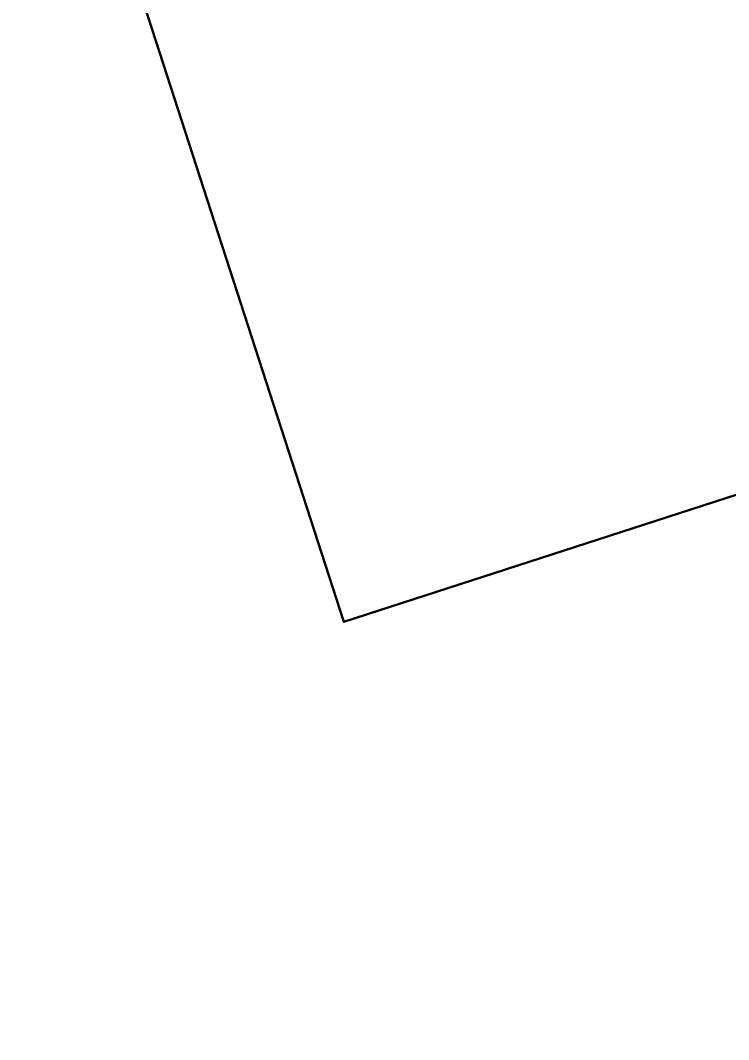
# Model space of a CAD drawing. Header units: millimetres. Extents: x -360149 to 682031, y -35655 to 209517.
# Drawn here: x 75410.1 to 75464.8, y 106290.8 to 106369.4 of the extents above; entities that cross this region are included whole.
import ezdxf
from ezdxf import colors
from ezdxf.entities.mleader import LeaderData, LeaderLine
from ezdxf.math import Vec2, Vec3

# ---------------------------------------------------------------- set-up
doc = ezdxf.new("R2010")
doc.units = ezdxf.units.MM
doc.header["$MEASUREMENT"] = 0
doc.layers.get('0').update_dxf_attribs({"color": 250, "lineweight": 9})
for name, color, linetype, lineweight in [('АР_Колонны', 250, 'Continuous', 30), ('АР_Колонны Штрих', 250, 'Continuous', 5), ('АР_Отметки', 250, 'Continuous', 15), ('АР_стены', 250, 'Continuous', 30), ('АР_Сущ Несущая стена', 216, 'Continuous', 30)]:
    doc.layers.add(name, color=color, linetype=linetype, lineweight=lineweight)
doc.styles.add('ISOCPEUR', font='isocpeur.ttf', dxfattribs={"width": 0.7})

# ---------------------------------------------------------------- blocks, each defined once
blk = doc.blocks.new('_DotSmall')
at = {"color": 0, "linetype": 'ByBlock', "const_width": 0.5}
blk.add_lwpolyline([(-0.0625, 0, 1), (0.0625, 0, 1)], format="xyb", close=True, dxfattribs=at)
blk = doc.blocks.new('A$Cb1ac1438')
at = {"layer": 'АР_Колонны Штрих', "ltscale": 100}
h = blk.add_hatch(dxfattribs=at)
h.set_pattern_fill('ANSI35', color=256, scale=500, angle=-72.0645431068729)
h.set_pattern_definition([(332.9354568931271, (-256735.9129927806, 917047.4838722233), (56.87424014611736, 111.3118179161664), []), (332.9354568931271, (-256708.6942039412, 916963.3908433332), (56.87424014611736, 111.3118179161664), [156.25, -31.25, 0, -31.25])])
h.paths.add_polyline_path([(173.2168417862558, -6154.528628895481), (50.03866453003138, -5773.967021993492), (-330.5229423719575, -5897.145199249746), (-207.3447651157039, -6277.70680615172)])
at = {"layer": 'АР_Колонны', "ltscale": 100}
blk.add_lwpolyline([(50.03866453003138, -5773.967021993492), (173.2168417862558, -6154.528628895481), (-207.3447651157039, -6277.70680615172), (-330.5229423719575, -5897.145199249746)], close=True, dxfattribs=at)

msp = doc.modelspace()

# ---------------------------------------------------------------- linework, layer by layer
at = {"layer": 'АР_Сущ Несущая стена', "lineweight": 18, "ltscale": 100}
msp.add_arc((72770.17612167158, 115484.9159482658), 9778.654617052323, 272.5925479651556, 356.6353913737287, dxfattribs=at)

# ---------------------------------------------------------------- block references
at = {"layer": 'АР_стены', "color": 51, "ltscale": 100, "true_color": 0xf8f6b0}
msp.add_blockref('A$Cb1ac1438', (75642.39691995172, 112600.6824583522), dxfattribs=at)

# ---------------------------------------------------------------- leaders
at = {"layer": 'АР_Отметки'}
ml = msp.add_multileader_mtext('Standard', dxfattribs=at)
ml.set_content('Л.4', color=256, style='ISOCPEUR')
ml.set_leader_properties(color=256, linetype='Continuous', lineweight=-1)
ml.set_arrow_properties(name='DOTSMALL')
ml.build(insert=Vec2(0, 0))
ml.multileader.update_dxf_attribs({"has_text_frame": 1, "text_left_attachment_type": 4, "text_right_attachment_type": 4, "dogleg_length": 100, "arrow_head_size": 180})
ctx = ml.context
ctx.base_point, ctx.char_height, ctx.arrow_head_size, ctx.landing_gap_size, ctx.plane_origin = Vec3(82551.88361877995, 129862.5586691831), 250, 180, 50, Vec3(110672.3311237746, 117704.8992180973)
ctx.left_attachment, ctx.right_attachment = 4, 4
notes = []
notes.append((ctx, [(0, (0, 0, 0), (0, 0), (1, 0), 1, [])]))
ctx.mtext.insert, ctx.mtext.width, ctx.mtext.line_spacing_style, ctx.mtext.flow_direction = Vec3(82601.88361877995, 130195.8920025164), 852.6970314602484, 2, 5
ml = msp.add_multileader_mtext('Standard', dxfattribs=at)
ml.set_content('Л.4', color=256, style='ISOCPEUR')
ml.set_leader_properties(color=256, linetype='Continuous', lineweight=-1)
ml.set_arrow_properties(name='DOTSMALL')
ml.build(insert=Vec2(0, 0))
ml.multileader.update_dxf_attribs({"has_text_frame": 1, "text_left_attachment_type": 4, "text_right_attachment_type": 4, "dogleg_length": 100, "arrow_head_size": 180})
ctx = ml.context
ctx.base_point, ctx.char_height, ctx.arrow_head_size, ctx.landing_gap_size, ctx.plane_origin = Vec3(492034.935902789, 129862.5586691835), 250, 180, 50, Vec3(520155.3834077836, 117704.8992180977)
ctx.left_attachment, ctx.right_attachment = 4, 4
notes.append((ctx, [(0, (0, 0, 0), (0, 0), (1, 0), 1, [])]))
ctx.mtext.insert, ctx.mtext.width, ctx.mtext.line_spacing_style, ctx.mtext.flow_direction = Vec3(492084.935902789, 130195.8920025169), 852.6970314602484, 2, 5
ml = msp.add_multileader_mtext('Standard', dxfattribs=at)
ml.set_content('Л.4', color=256, style='ISOCPEUR')
ml.set_leader_properties(color=256, linetype='Continuous', lineweight=-1)
ml.set_arrow_properties(name='DOTSMALL')
ml.build(insert=Vec2(0, 0))
ml.multileader.update_dxf_attribs({"has_text_frame": 1, "text_left_attachment_type": 4, "text_right_attachment_type": 4, "dogleg_length": 100, "arrow_head_size": 180})
ctx = ml.context
ctx.base_point, ctx.char_height, ctx.arrow_head_size, ctx.landing_gap_size, ctx.plane_origin = Vec3(219490.0396342473, 129862.5586691831), 250, 180, 50, Vec3(247610.4871392419, 117704.8992180973)
ctx.left_attachment, ctx.right_attachment = 4, 4
notes.append((ctx, [(0, (0, 0, 0), (0, 0), (1, 0), 1, [])]))
ctx.mtext.insert, ctx.mtext.width, ctx.mtext.line_spacing_style, ctx.mtext.flow_direction = Vec3(219540.0396342473, 130195.8920025164), 852.6970314602484, 2, 5
ml = msp.add_multileader_mtext('Standard', dxfattribs=at)
ml.set_content('+13,200', color=256, style='ISOCPEUR')
ml.set_leader_properties(color=256, linetype='Continuous', lineweight=-1)
ml.set_arrow_properties(name='DOTSMALL')
ml.build(insert=Vec2(0, 0))
ml.multileader.update_dxf_attribs({"has_text_frame": 1, "text_left_attachment_type": 4, "text_right_attachment_type": 4, "dogleg_length": 100, "arrow_head_size": 180})
ctx = ml.context
ctx.base_point, ctx.char_height, ctx.arrow_head_size, ctx.landing_gap_size, ctx.plane_origin = Vec3(224688.9523004238, 129360.2024237192), 250, 180, 50, Vec3(225232.2334993228, 130163.1591693202)
ctx.left_attachment, ctx.right_attachment = 4, 4
notes.append((ctx, [(0, (0, 0, 0), (0, 0), (1, 0), 1, [])]))
ctx.mtext.insert, ctx.mtext.width, ctx.mtext.line_spacing_style, ctx.mtext.flow_direction = Vec3(224738.9523004238, 129693.5357570526), 852.6970314602484, 2, 5
ml = msp.add_multileader_mtext('Standard', dxfattribs=at)
ml.set_content('+8,400', color=256, style='ISOCPEUR')
ml.set_leader_properties(color=256, linetype='Continuous', lineweight=-1)
ml.set_arrow_properties(name='DOTSMALL')
ml.build(insert=Vec2(0, 0))
ml.multileader.update_dxf_attribs({"has_text_frame": 1, "text_left_attachment_type": 4, "text_right_attachment_type": 4, "dogleg_length": 100, "arrow_head_size": 180})
ctx = ml.context
ctx.base_point, ctx.char_height, ctx.arrow_head_size, ctx.landing_gap_size, ctx.plane_origin = Vec3(82370.95230042376, 129105.2024237192), 250, 180, 50, Vec3(82914.23349932279, 129908.1591693202)
ctx.left_attachment, ctx.right_attachment = 4, 4
notes.append((ctx, [(0, (0, 0, 0), (0, 0), (1, 0), 1, [])]))
ctx.mtext.insert, ctx.mtext.width, ctx.mtext.line_spacing_style, ctx.mtext.flow_direction = Vec3(82420.95230042376, 129438.5357570526), 852.6970314602484, 2, 5
ml = msp.add_multileader_mtext('Standard', dxfattribs=at)
ml.set_content('+7,050', color=256, style='ISOCPEUR')
ml.set_leader_properties(color=256, linetype='Continuous', lineweight=-1)
ml.set_arrow_properties(name='DOTSMALL')
ml.build(insert=Vec2(0, 0))
ml.multileader.update_dxf_attribs({"has_text_frame": 1, "text_left_attachment_type": 4, "text_right_attachment_type": 4, "dogleg_length": 100, "arrow_head_size": 180})
ctx = ml.context
ctx.base_point, ctx.char_height, ctx.arrow_head_size, ctx.landing_gap_size, ctx.plane_origin = Vec3(87665.16278836317, 129033.3647259978), 250, 180, 50, Vec3(87583.76933851396, 127765.8005338676)
ctx.left_attachment, ctx.right_attachment = 4, 4
notes.append((ctx, [(0, (0, 0, 0), (0, 0), (1, 0), 1, [])]))
ctx.mtext.insert, ctx.mtext.width, ctx.mtext.line_spacing_style, ctx.mtext.flow_direction = Vec3(87715.16278836317, 129366.6980593312), 852.6970314602484, 2, 5
ml = msp.add_multileader_mtext('Standard', dxfattribs=at)
ml.set_content('+6,300', color=256, style='ISOCPEUR')
ml.set_leader_properties(color=256, linetype='Continuous', lineweight=-1)
ml.set_arrow_properties(name='DOTSMALL')
ml.build(insert=Vec2(0, 0))
ml.multileader.update_dxf_attribs({"has_text_frame": 1, "text_left_attachment_type": 4, "text_right_attachment_type": 4, "dogleg_length": 100, "arrow_head_size": 180})
ctx = ml.context
ctx.base_point, ctx.char_height, ctx.arrow_head_size, ctx.landing_gap_size, ctx.plane_origin = Vec3(113829.7447478375, 126453.1384298479), 250, 180, 50, Vec3(122173.5671173736, 124212.2258155168)
ctx.left_attachment, ctx.right_attachment = 4, 4
notes.append((ctx, [(0, (0, 0, 0), (0, 0), (1, 0), 1, [])]))
ctx.mtext.insert, ctx.mtext.width, ctx.mtext.line_spacing_style, ctx.mtext.flow_direction = Vec3(113879.7447478375, 126786.4717631813), 852.6970314602484, 2, 5
ml = msp.add_multileader_mtext('Standard', dxfattribs=at)
ml.set_content('Л.5', color=256, style='ISOCPEUR')
ml.set_leader_properties(color=256, linetype='Continuous', lineweight=-1)
ml.set_arrow_properties(name='DOTSMALL')
ml.build(insert=Vec2(0, 0))
ml.multileader.update_dxf_attribs({"has_text_frame": 1, "text_left_attachment_type": 4, "text_right_attachment_type": 4, "dogleg_length": 100, "arrow_head_size": 180})
ctx = ml.context
ctx.base_point, ctx.char_height, ctx.arrow_head_size, ctx.landing_gap_size, ctx.plane_origin = Vec3(112375.7815591844, 126435.237933181), 250, 180, 50, Vec3(138158.6476285871, 112714.6362037459)
ctx.left_attachment, ctx.right_attachment = 4, 4
notes.append((ctx, [(0, (0, 0, 0), (0, 0), (1, 0), 1, [])]))
ctx.mtext.insert, ctx.mtext.width, ctx.mtext.line_spacing_style, ctx.mtext.flow_direction = Vec3(112425.7815591844, 126768.5712665144), 852.6970314602484, 2, 5
ml = msp.add_multileader_mtext('Standard', dxfattribs=at)
ml.set_content('+8,400', color=256, style='ISOCPEUR')
ml.set_leader_properties(color=256, linetype='Continuous', lineweight=-1)
ml.set_arrow_properties(name='DOTSMALL')
ml.build(insert=Vec2(0, 0))
ml.multileader.update_dxf_attribs({"has_text_frame": 1, "text_left_attachment_type": 4, "text_right_attachment_type": 4, "dogleg_length": 100, "arrow_head_size": 180})
ctx = ml.context
ctx.base_point, ctx.char_height, ctx.arrow_head_size, ctx.landing_gap_size, ctx.plane_origin = Vec3(113171.9531570631, 119660.7644372326), 250, 180, 50, Vec3(117140.1386928709, 126539.5102048671)
ctx.left_attachment, ctx.right_attachment = 4, 4
notes.append((ctx, [(0, (0, 0, 0), (0, 0), (1, 0), 1, [])]))
ctx.mtext.insert, ctx.mtext.width, ctx.mtext.line_spacing_style, ctx.mtext.flow_direction = Vec3(113221.9531570631, 119994.0977705659), 852.6970314602484, 2, 5
ml = msp.add_multileader_mtext('Standard', dxfattribs=at)
ml.set_content('+8,400', color=256, style='ISOCPEUR')
ml.set_leader_properties(color=256, linetype='Continuous', lineweight=-1)
ml.set_arrow_properties(name='DOTSMALL')
ml.build(insert=Vec2(0, 0))
ml.multileader.update_dxf_attribs({"has_text_frame": 1, "text_left_attachment_type": 4, "text_right_attachment_type": 4, "dogleg_length": 100, "arrow_head_size": 180})
ctx = ml.context
ctx.base_point, ctx.char_height, ctx.arrow_head_size, ctx.landing_gap_size, ctx.plane_origin = Vec3(85630.60409362851, 118954.6131159311), 250, 180, 50, Vec3(85857.8806298783, 118747.4473238165)
ctx.left_attachment, ctx.right_attachment = 4, 4
notes.append((ctx, [(0, (0, 0, 0), (0, 0), (1, 0), 1, [])]))
ctx.mtext.insert, ctx.mtext.width, ctx.mtext.line_spacing_style, ctx.mtext.flow_direction = Vec3(85680.60409362851, 119287.9464492645), 852.6970314602484, 2, 5
for ctx, leaders in notes:
    for number, flags, end, landing, length, lines in leaders:
        leader = LeaderData()
        leader.index, (leader.has_last_leader_line, leader.has_dogleg_vector, leader.attachment_direction) = number, flags
        leader.last_leader_point, leader.dogleg_vector, leader.dogleg_length = Vec3(end), Vec3(landing), length
        for number, points, colour, breaks in lines:
            line = LeaderLine()
            line.index, line.vertices, line.color, line.breaks = number, Vec3.list(points), colors.encode_raw_color(colour), breaks
            leader.lines.append(line)
        ctx.leaders.append(leader)

doc.saveas('drawing.dxf')
